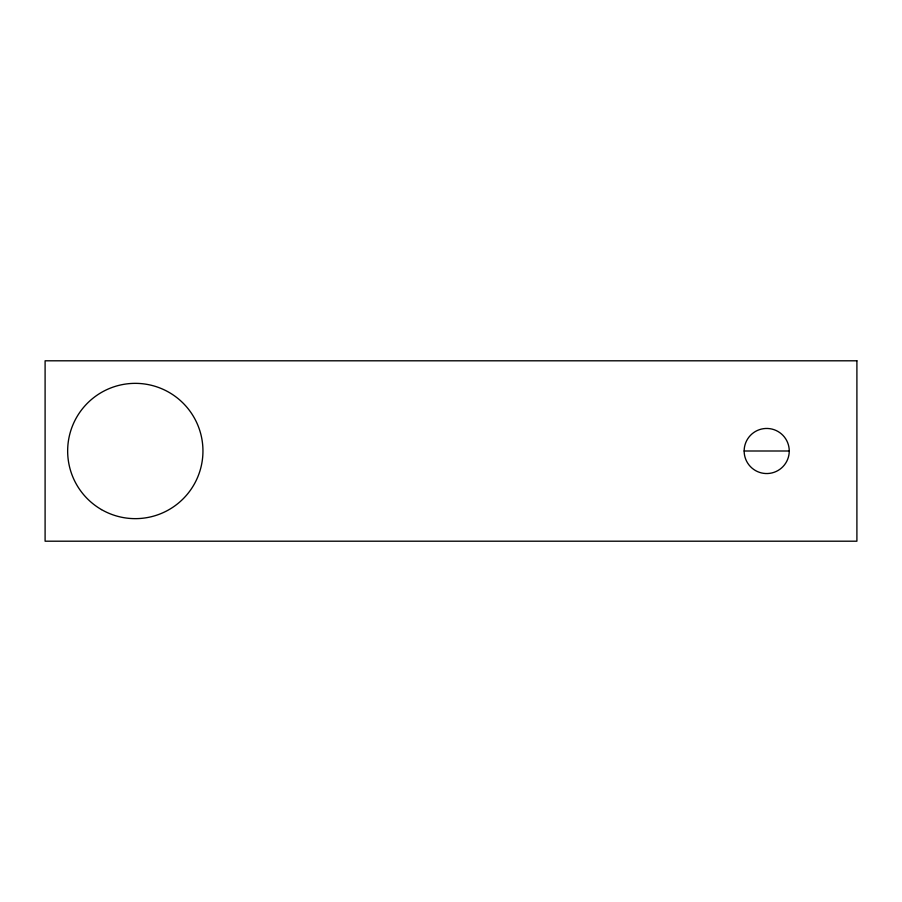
<?xml version="1.0" encoding="UTF-8"?>
<svg xmlns="http://www.w3.org/2000/svg" width="902" height="902" viewBox="0 0 902 902"><rect width="100%" height="100%" fill="white"/><g stroke="black" fill="none" stroke-linecap="round" stroke-linejoin="round"><path stroke-width="1.35" d="M744.15 451L789.25 451A22.55 22.55 0 0 1 755.425 470.528A22.55 22.55 0 0 1 755.425 431.472A22.55 22.55 0 0 1 789.25 451M856.9 360.8L45.1 360.8L45.1 541.2L856.9 541.2L856.9 360.8M101.475 509.585A67.65 67.65 0 0 0 202.95 451A67.65 67.65 0 0 0 101.475 392.415A67.65 67.65 0 0 0 101.475 509.585"/></g></svg>
